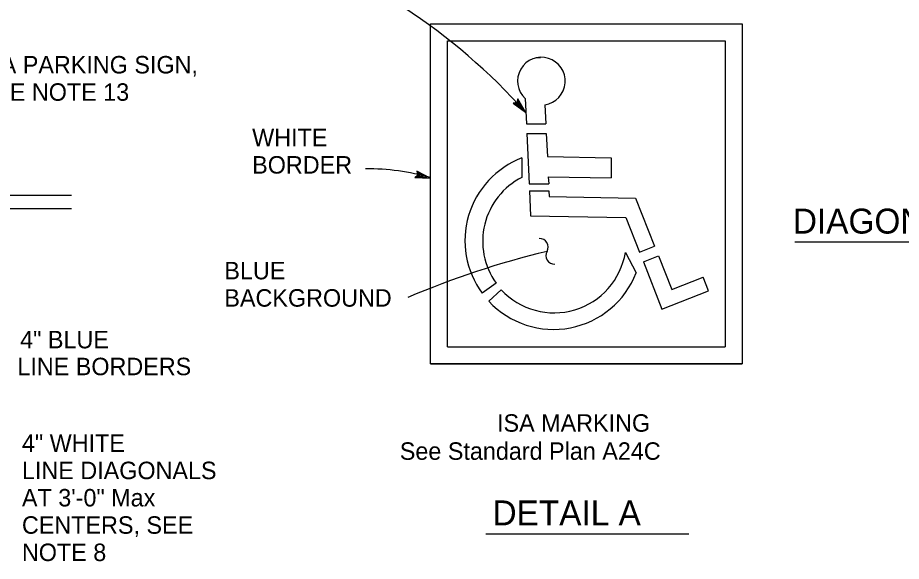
# Model space of a CAD drawing. Extents: x -893 to 867, y -474 to 712.
# Drawn here: x -446.4 to -92.1, y 24.6 to 242.3 of the extents above; entities that cross this region are included whole.
import ezdxf

# ---------------------------------------------------------------- set-up
doc = ezdxf.new("R2010")
doc.units = 0
for name, color, linetype in [('56 Stage 3 Anno', 7, 'Continuous'), ('57 Undefined', 7, 'Continuous'), ('60 Nongeo Data', 7, 'Continuous')]:
    doc.layers.add(name, color=color, linetype=linetype)

msp = doc.modelspace()

# ---------------------------------------------------------------- linework, layer by layer
at = {"layer": '56 Stage 3 Anno'}
for p, q in [((-245.82, 209.84), (-246.28, 208.36)), ((-244.66, 206.54), (-246.07, 209.06)), ((-243.74, 205.52), (-245.93, 209.43)), ((-242.82, 204.48), (-245.82, 209.84)), ((-245.82, 209.84), (-245.82, 209.84)), ((-246.28, 208.36), (-247.81, 208.06)), ((-247.81, 208.06), (-247.81, 208.06)), ((-247.81, 208.06), (-242.82, 204.48)), ((-247.4, 208.14), (-243.73, 205.51)), ((-246.97, 208.2), (-244.66, 206.54)), ((-246.6, 208.3), (-245.58, 207.57)), ((-245.58, 207.57), (-246.18, 208.65)), ((-242.82, 204.48), (-242.82, 204.48)), ((-280.98, 177.98), (-286.4, 180.89)), ((-286.4, 180.89), (-286.4, 180.89)), ((-286.4, 180.89), (-285.98, 179.39)), ((-285.98, 179.39), (-287.12, 178.32)), ((-287.12, 178.32), (-287.12, 178.32)), ((-287.12, 178.32), (-280.98, 177.98)), ((-286.81, 178.6), (-282.31, 178.36)), ((-286.49, 178.88), (-283.64, 178.73)), ((-282.32, 178.36), (-286.27, 180.48)), ((-286.23, 179.17), (-284.97, 179.1)), ((-283.64, 178.73), (-286.19, 180.1)), ((-284.97, 179.1), (-286.06, 179.69)), ((-280.98, 177.98), (-280.98, 177.98))]:
    msp.add_line(p, q, dxfattribs=at)
for centre, radius, start, end in [((-423.68, 43.26), 242.29, 41.7129, 56.9726), ((-306.81, 85.81), 96.01, 74.3276, 90.0506), ((-237.15, 150.43), 3.45, 330.3701, 91.9645), ((-147.44, -207.49), 366.62, 103.6818, 112.8797), ((-231.16, 147.02), 3.45, 150.3701, 271.9645)]:
    msp.add_arc(centre, radius, start, end, dxfattribs=at)
at = {"layer": '57 Undefined'}
for p, q in [((-134.87, 152.5), (155.92, 152.5)), ((-258.75, 35.61), (-177.27, 35.61))]:
    msp.add_line(p, q, dxfattribs=at)
at = {"layer": '60 Nongeo Data'}
for p, q in [((-280.85, 103.67), (-280.85, 239.83)), ((-280.85, 239.83), (-155.93, 239.83)), ((-155.93, 239.83), (-155.93, 103.67)), ((-274.1, 233.08), (-162.68, 233.08)), ((-274.1, 110.42), (-274.1, 233.08)), ((-162.68, 233.08), (-162.68, 110.42)), ((-238.58, 226.33), (-236.75, 226.33)), ((-242.95, 209.91), (-242.95, 209.91)), ((-242.93, 210), (-242.45, 199.76)), ((-234.99, 207.44), (-234.63, 199.76)), ((-242.45, 199.76), (-234.63, 199.76)), ((-242.28, 195.96), (-234.5, 195.98)), ((-242.28, 195.96), (-241.33, 175.74)), ((-234.46, 195.97), (-234.02, 186.68)), ((-244.21, 186.13), (-244.21, 178.37)), ((-234.02, 186.68), (-208.4, 186.18)), ((-208.4, 186.18), (-208.41, 178.14)), ((-233.65, 178.62), (-208.41, 178.14)), ((-233.65, 178.62), (-233.51, 175.74)), ((-241.35, 175.74), (-233.51, 175.74)), ((-731.17, 171.26), (-424.9, 171.26)), ((-241.21, 173.03), (-240.74, 162.96)), ((-241.21, 173.03), (-233.39, 173.03)), ((-233.39, 173.03), (-233.28, 170.71)), ((-233.28, 170.71), (-198.67, 170.04)), ((-198.67, 170.04), (-191.06, 150.83)), ((-462.9, 165.93), (-424.9, 165.93)), ((-240.74, 162.96), (-202.57, 162.23)), ((-202.57, 162.23), (-197.12, 148.43)), ((-197.12, 148.43), (-191.06, 150.83)), ((-202.74, 148.22), (-198.45, 140.11)), ((-195.55, 144.47), (-189.49, 146.87)), ((-189.49, 146.87), (-184.17, 133.42)), ((-195.55, 144.47), (-188.08, 125.6)), ((-184.17, 133.42), (-171.56, 138.32)), ((-169.43, 132.85), (-171.56, 138.32)), ((-254.58, 136.01), (-260.19, 131.98)), ((-252.52, 133.33), (-257.46, 128.73)), ((-188.08, 125.6), (-169.43, 132.85)), ((-274.1, 110.42), (-162.68, 110.42)), ((-280.85, 103.67), (-155.93, 103.67))]:
    msp.add_line(p, q, dxfattribs=at)
msp.add_lwpolyline([(-280.85, 239.83), (-155.93, 239.83), (-155.93, 103.67), (-280.85, 103.67)], close=True, dxfattribs=at)
for centre, radius, start, end in [((-236.43, 216.9), 9.56, 278.6354, 226.9819), ((-231.55, 152.97), 35.51, 110.8877, 216.2326), ((-231.55, 152.97), 35.51, 110.8877, 216.2354), ((-231.29, 152.76), 28.68, 116.7766, 215.7522), ((-231.31, 153.06), 28.97, 222.9271, 350.3849), ((-231.55, 152.97), 35.51, 223.0917, 338.7814), ((-231.55, 152.97), 35.51, 338.7814, 338.8071)]:
    msp.add_arc(centre, radius, start, end, dxfattribs=at)

# ---------------------------------------------------------------- texts
at = {"layer": '57 Undefined'}
for s, height, p in [('ISA PARKING SIGN,', 7, (-462.05, 219.98)), ('SEE NOTE 13', 7, (-462.05, 209.04)), ('WHITE', 7, (-352.39, 190.8)), ('BORDER', 7, (-352.39, 179.87)), ('DIAGONAL DOUBLE PARKING STALLS', 10, (-135.59, 155.84)), ('BLUE', 7, (-363.54, 137.51)), ('BACKGROUND', 7, (-363.54, 126.57)), ('4" BLUE', 7, (-445.43, 109.87)), ('LINE BORDERS', 7, (-446.53, 99.11)), ('ISA MARKING', 7, (-254.21, 76.47)), ('4" WHITE', 7, (-444.71, 68.41)), ('See Standard Plan A24C', 7, (-293.2, 65.22)), ('LINE DIAGONALS', 7, (-444.71, 57.47)), ('AT 3\'-0" Max', 7, (-444.71, 46.54)), ('DETAIL A', 10, (-256.02, 38.96)), ('CENTERS, SEE', 7, (-444.71, 35.6)), ('NOTE 8', 7, (-444.71, 24.66))]:
    msp.add_text(s, height=height, dxfattribs=at).set_placement(p)

doc.saveas('drawing.dxf')
